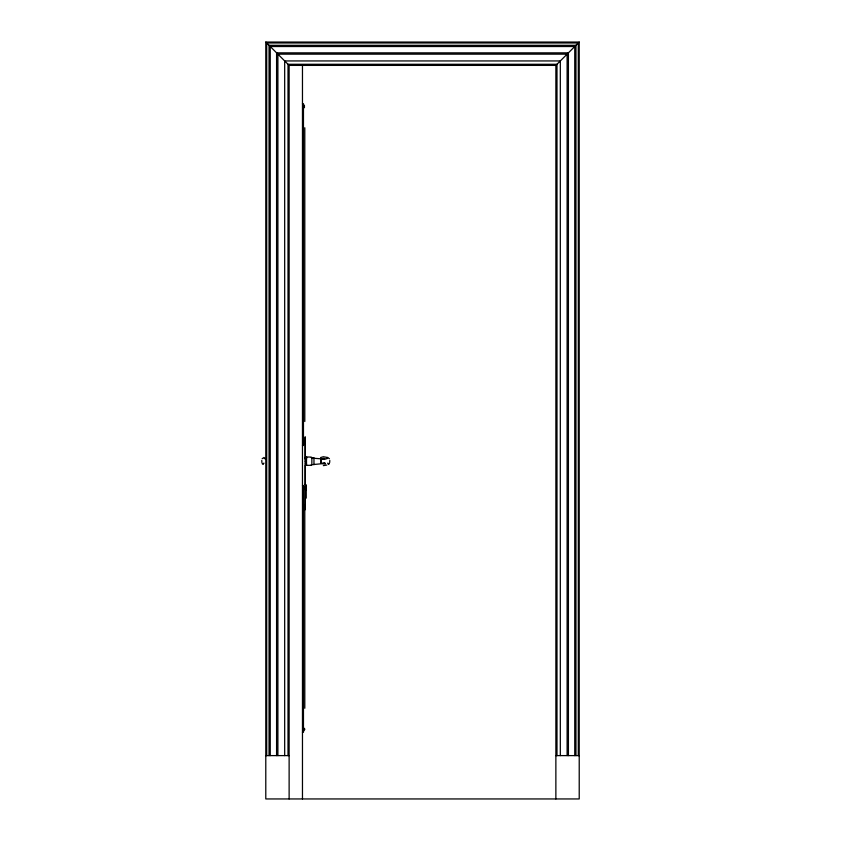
<?xml version="1.0" encoding="UTF-8"?>
<svg xmlns="http://www.w3.org/2000/svg" width="841" height="841" viewBox="0 0 841 841"><rect width="100%" height="100%" fill="white"/><g stroke="black" fill="none" stroke-linecap="round" stroke-linejoin="round"><path stroke-width="1.26" d="M305.22 504.926L305.315 484.237M305.23 484.321L305.241 464.999M305.241 458.555L305.241 441.809M305.346 507.817L305.346 504.947M305.346 442.019L305.346 438.434M313.462 457.914L311.864 457.525L311.832 464.884M305.809 485.31L305.809 498.398L305.798 488.306M305.809 484.521L305.809 487.36M305.777 458.135L305.294 457.451L305.767 464.905L306.24 457.515M305.272 438.235L305.178 436.805L305.178 509.772L305.167 508.174M306.587 458.25L306.271 456.999L311.244 457.073M311.244 465.294L306.271 465.367L306.629 457.01L306.25 457.578M313.966 457.693L313.966 464.674M329.672 462.603L329.798 460.447M325.32 463.98L320.894 463.233L321.378 460.311L320.831 459.175L320.894 463.233L325.341 463.359L324.027 462.687M304.431 107.701L304.431 105.44L303.464 104.736M304.431 489.483L304.431 487.223L303.464 486.519M305.294 461.614L305.767 460.794M320.894 463.233L321.294 461.52M305.294 463.265L305.767 462.739L306.24 463.643M555.869 798.95L555.869 65.388L579.218 42.05L265.788 42.05L265.788 798.95L579.218 798.95L579.218 42.05M306.271 464.789L306.629 465.357L306.25 457.83M326.886 458.093L327.58 457.493L329.43 458.702M305.294 458.934L306.24 458.261M311.843 458.135L323.533 458.986M303.464 444.511L304.431 443.806L304.431 441.536M303.464 731.26L304.799 729.431L304.431 728.295M311.233 464.747L324.227 463.486M262.161 458.702L264.011 457.493L264.705 458.093M328.263 464.39L329.43 463.664M324.184 459.47L327.286 458.534M262.644 463.633L264.053 463.191M320.558 457.578L323.354 456.737L327.58 457.493M321.378 460.311L320.831 459.175L321.651 458.976M323.354 465.63L326.813 465.062M265.788 42.05L289.125 65.388L555.869 65.388M302.466 103.737L303.464 103.737L303.464 445.509L302.466 445.509M302.466 485.52L303.464 485.52L303.464 732.259L302.466 732.259M265.788 755.607L289.125 755.607M555.869 755.607L579.218 755.607M320.831 459.175L324.763 458.576L323.165 458.324M264.295 458.534L266.029 459.028M327.527 463.191L328.936 463.633M311.275 457.672L311.885 457.946M262.161 463.664L263.328 464.39M261.782 460.447L261.919 462.603M578.293 755.607L578.293 42.975L266.713 42.975L266.713 755.607M575.959 755.607L575.959 45.309L269.046 45.309L269.046 755.607M574.75 755.607L574.75 46.518L270.245 46.518L270.245 755.607M568.411 755.607L568.411 52.857L276.584 52.857L276.584 755.607M567.118 755.607L567.118 54.15L277.887 54.15L277.887 755.607M560.316 755.607L560.316 60.941L284.679 60.941L284.679 755.607M556.984 755.607L556.984 64.284L288.011 64.284L288.011 755.607M305.819 484.942L305.819 490.04M305.346 441.22L305.346 441.903M305.325 439.055L305.325 441.609M305.325 505.115L305.325 507.827M304.799 127.748L304.799 421.499M304.799 509.53L304.799 708.259M302.466 65.388L302.466 798.95M289.125 65.388L289.125 798.95M305.809 464.337L305.767 464.905L305.767 462.739L305.809 464.337"/></g></svg>
